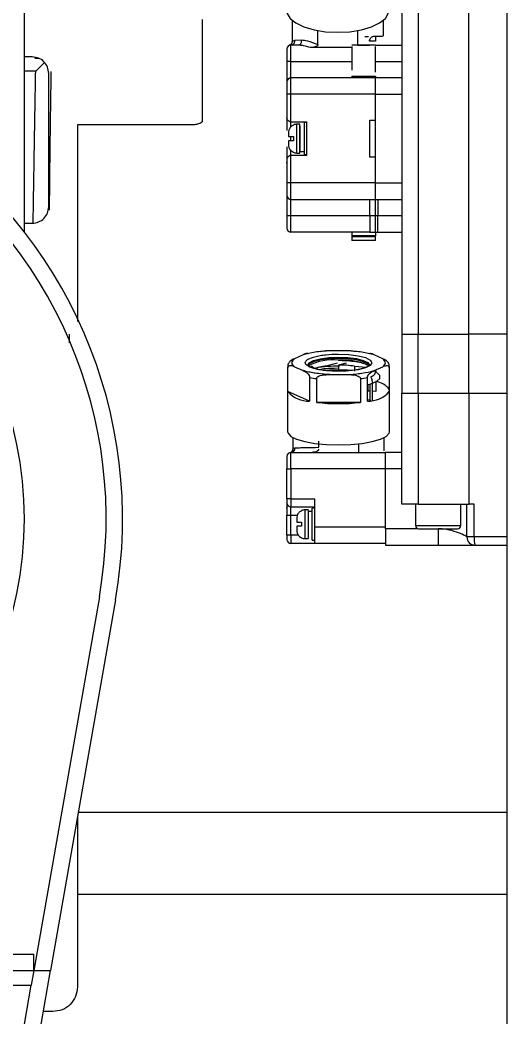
# Model space of a CAD drawing. Header units: millimetres. Extents: x 17243 to 30056, y 9468 to 18529.
# Drawn here: x 25380 to 25439.3, y 13940.6 to 14062.1 of the extents above; entities that cross this region are included whole.
import ezdxf

# ---------------------------------------------------------------- set-up
doc = ezdxf.new("R2010")
doc.units = ezdxf.units.MM
doc.layers.get('0').update_dxf_attribs({"lineweight": 18})

msp = doc.modelspace()

# ---------------------------------------------------------------- linework, layer by layer
at = {"color": 7, "linetype": 'Continuous', "lineweight": 25}
for p, q in [((25439.288, 13651.605), (25439.288, 14460.605)), ((25426.469, 14106.705), (25426.469, 14023.805)), ((25428.469, 14106.705), (25428.469, 14023.805)), ((25434.649, 14023.805), (25434.649, 14106.705)), ((25380.468, 14074.305), (25380.468, 14036.292)), ((25402.169, 14062.105), (25402.169, 14049.644)), ((25413.114, 14062.01), (25413.114, 14059.451)), ((25424.224, 14060.104), (25424.224, 14062.01)), ((25416.248, 14059.069), (25416.248, 14060.761)), ((25421.089, 14060.79), (25421.089, 14059.004)), ((25422.422, 14060.005), (25421.98, 14060.005)), ((25423.269, 14060.005), (25423.269, 14059.505)), ((25412.969, 14057.005), (25412.969, 14059.005)), ((25413.865, 14059.005), (25412.969, 14059.005)), ((25413.439, 14059.576), (25414.261, 14059.633)), ((25414.098, 14058.972), (25413.865, 14059.005)), ((25413.95, 14059.015), (25414.084, 14058.991)), ((25420.369, 14058.693), (25415.35, 14058.693)), ((25423.269, 14059.004), (25420.369, 14059.004)), ((25420.369, 14058.804), (25420.369, 14055.953)), ((25421.089, 14059.004), (25422.538, 14059.004)), ((25423.269, 14059.505), (25423.269, 14059.454)), ((25423.269, 14059.005), (25426.469, 14059.005)), ((25423.269, 14059.004), (25423.269, 14059.004)), ((25423.269, 14055.705), (25423.269, 14058.804)), ((25381.469, 14057.555), (25380.468, 14057.555)), ((25381.783, 14057.4), (25382.237, 14057.4)), ((25412.469, 14058.505), (25412.469, 14057.005)), ((25382.943, 14056.879), (25381.891, 14055.827)), ((25412.469, 14057.005), (25412.469, 14054.505)), ((25412.969, 14057.005), (25412.469, 14057.005)), ((25412.969, 14057.005), (25420.369, 14057.005)), ((25412.969, 14055.005), (25412.969, 14057.005)), ((25423.269, 14057.005), (25426.469, 14057.005)), ((25381.891, 14055.827), (25380.468, 14055.805)), ((25383.469, 14039.305), (25383.469, 14055.555)), ((25423.269, 14055.005), (25412.969, 14055.005)), ((25412.969, 14053.005), (25412.969, 14055.005)), ((25420.369, 14055.205), (25423.269, 14055.205)), ((25420.369, 14055.205), (25420.369, 14055.005)), ((25423.269, 14055.205), (25423.269, 14055.005)), ((25423.269, 14053.005), (25423.269, 14055.005)), ((25426.469, 14055.005), (25423.269, 14055.005)), ((25412.469, 14054.505), (25412.469, 14053.005)), ((25412.969, 14053.005), (25412.469, 14053.005)), ((25412.469, 14053.005), (25412.469, 14050.155)), ((25423.269, 14053.005), (25412.969, 14053.005)), ((25412.969, 14049.655), (25412.969, 14053.005)), ((25423.269, 14042.205), (25423.269, 14053.005)), ((25423.269, 14053.005), (25426.469, 14053.005)), ((25423.269, 14049.855), (25423.269, 14053.005)), ((25412.469, 14050.155), (25412.469, 14048.599)), ((25401.219, 14049.305), (25386.969, 14049.305)), ((25386.969, 14049.305), (25386.969, 14025.354)), ((25412.969, 14049.655), (25414.869, 14049.655)), ((25413.269, 14049.271), (25413.269, 14049.252)), ((25414.069, 14049.355), (25413.669, 14049.355)), ((25414.069, 14045.855), (25414.069, 14049.355)), ((25414.069, 14049.134), (25414.069, 14046.055)), ((25414.869, 14049.555), (25414.569, 14049.555)), ((25414.569, 14049.555), (25414.569, 14045.655)), ((25414.869, 14049.655), (25414.869, 14045.555)), ((25422.569, 14045.355), (25422.569, 14049.855)), ((25422.569, 14049.855), (25423.269, 14049.855)), ((25412.669, 14048.312), (25412.669, 14047.855)), ((25413.269, 14047.855), (25413.269, 14047.355)), ((25412.469, 14046.61), (25412.469, 14045.055)), ((25412.669, 14047.355), (25412.669, 14046.897)), ((25414.869, 14045.555), (25412.969, 14045.555)), ((25412.969, 14042.205), (25412.969, 14045.555)), ((25413.269, 14045.938), (25413.269, 14045.957)), ((25413.669, 14045.855), (25414.069, 14045.855)), ((25414.069, 14046.055), (25414.569, 14046.055)), ((25414.569, 14045.655), (25414.869, 14045.655)), ((25423.269, 14045.355), (25422.569, 14045.355)), ((25423.269, 14042.205), (25423.269, 14045.355)), ((25412.469, 14044.657), (25412.369, 14044.657)), ((25412.469, 14045.055), (25412.469, 14042.205)), ((25412.969, 14042.205), (25412.469, 14042.205)), ((25412.469, 14042.205), (25412.469, 14040.705)), ((25423.269, 14042.205), (25412.969, 14042.205)), ((25412.969, 14040.205), (25412.969, 14042.205)), ((25423.269, 14042.205), (25426.469, 14042.205)), ((25423.269, 14040.205), (25423.269, 14042.205)), ((25412.469, 14040.705), (25412.469, 14038.205)), ((25412.969, 14040.205), (25423.269, 14040.205)), ((25412.969, 14038.205), (25412.969, 14040.205)), ((25422.569, 14038.205), (25422.569, 14040.205)), ((25423.269, 14040.205), (25426.469, 14040.205)), ((25423.269, 14038.205), (25423.269, 14040.205)), ((25423.569, 14040.205), (25423.569, 14038.205)), ((25412.469, 14038.205), (25412.469, 14036.705)), ((25412.969, 14038.205), (25412.469, 14038.205)), ((25422.569, 14038.205), (25412.969, 14038.205)), ((25412.969, 14036.205), (25412.969, 14038.205)), ((25423.569, 14038.205), (25422.569, 14038.205)), ((25422.569, 14038.205), (25422.569, 14036.245)), ((25423.269, 14036.205), (25423.269, 14038.205)), ((25426.469, 14038.205), (25423.269, 14038.205)), ((25423.569, 14036.205), (25423.569, 14038.205)), ((25380.468, 14037.305), (25381.469, 14037.305)), ((25420.369, 14036.205), (25412.969, 14036.205)), ((25420.369, 14036.245), (25422.569, 14036.245)), ((25420.369, 14036.245), (25420.369, 14035.755)), ((25423.269, 14035.755), (25420.369, 14035.755)), ((25420.369, 14035.755), (25420.369, 14035.705)), ((25420.369, 14035.705), (25420.369, 14035.205)), ((25420.369, 14035.705), (25423.269, 14035.705)), ((25422.569, 14036.245), (25422.569, 14036.205)), ((25422.569, 14036.205), (25423.269, 14036.205)), ((25423.269, 14036.205), (25426.469, 14036.205)), ((25423.269, 14036.205), (25423.569, 14036.205)), ((25423.269, 14036.205), (25423.269, 14035.755)), ((25423.269, 14035.705), (25423.269, 14035.755)), ((25423.269, 14035.205), (25423.269, 14035.705)), ((25423.269, 14035.205), (25420.369, 14035.205)), ((25385.969, 14023.805), (25385.969, 14022.754)), ((25426.469, 14023.805), (25428.469, 14023.805)), ((25426.469, 14023.805), (25426.469, 14016.605)), ((25428.469, 14023.805), (25434.649, 14023.805)), ((25428.469, 14016.605), (25428.469, 14023.805)), ((25439.288, 14023.805), (25434.649, 14023.805)), ((25434.649, 14016.605), (25434.649, 14023.805)), ((25414.45, 14021.282), (25413.387, 14020.806)), ((25419.832, 14021.769), (25417.706, 14021.769)), ((25418.723, 14021.368), (25418.769, 14021.368)), ((25424.15, 14020.806), (25423.087, 14021.282)), ((25412.569, 14019.837), (25412.569, 14011.916)), ((25413.387, 14019.833), (25414.45, 14019.357)), ((25415.49, 14019.923), (25415.824, 14019.6)), ((25417.307, 14019.955), (25418.643, 14020.301)), ((25419.681, 14020.276), (25418.769, 14020.04)), ((25418.769, 14020.04), (25418.769, 14019.461)), ((25420.697, 14019.885), (25422.135, 14019.785)), ((25420.697, 14019.885), (25420.697, 14019.306)), ((25422.519, 14020.03), (25422.518, 14020.005)), ((25423.087, 14019.357), (25424.15, 14019.833)), ((25424.969, 14011.916), (25424.969, 14019.837)), ((25412.589, 14016.81), (25412.589, 14019.708)), ((25415.249, 14018.515), (25415.249, 14015.618)), ((25416.108, 14019.692), (25416.108, 14019.548)), ((25417.706, 14018.87), (25419.832, 14018.87)), ((25422.288, 14015.618), (25422.288, 14018.515)), ((25422.647, 14018.618), (25422.681, 14018.585)), ((25423.61, 14018.966), (25423.246, 14019.272)), ((25424.949, 14019.708), (25424.949, 14016.81)), ((25416.108, 14015.489), (25416.108, 14018.387)), ((25421.43, 14018.387), (25421.43, 14015.489)), ((25422.368, 14016.872), (25422.368, 14017.658)), ((25422.606, 14015.76), (25422.606, 14017.725)), ((25422.857, 14017.932), (25422.857, 14017.893)), ((25422.857, 14017.807), (25422.857, 14015.732)), ((25423.306, 14017.998), (25423.306, 14016.807)), ((25415.249, 14015.618), (25412.589, 14016.81)), ((25422.606, 14016.855), (25422.368, 14016.872)), ((25423.306, 14016.807), (25422.857, 14016.838)), ((25426.469, 14003.105), (25426.469, 14016.605)), ((25426.469, 14016.605), (25428.469, 14016.605)), ((25428.469, 14016.605), (25428.469, 14003.105)), ((25428.469, 14016.605), (25434.649, 14016.605)), ((25434.649, 14016.605), (25439.288, 14016.605)), ((25434.669, 14003.105), (25434.669, 14016.605)), ((25421.43, 14015.489), (25416.108, 14015.489)), ((25422.676, 14015.693), (25422.606, 14015.76)), ((25413.214, 14011.203), (25413.214, 14009.872)), ((25416.348, 14010.021), (25416.348, 14010.772)), ((25421.189, 14010.439), (25421.189, 14009.405)), ((25424.324, 14009.605), (25424.324, 14011.203)), ((25412.469, 14008.905), (25412.469, 14007.405)), ((25412.969, 14009.405), (25424.469, 14009.405)), ((25412.969, 14007.405), (25412.969, 14009.405)), ((25415.672, 14009.423), (25415.838, 14009.423)), ((25424.469, 14007.405), (25424.469, 14009.405)), ((25426.469, 14009.405), (25424.469, 14009.405)), ((25412.469, 14003.755), (25412.469, 14007.405)), ((25412.469, 14007.405), (25412.969, 14007.405)), ((25412.969, 14007.405), (25412.969, 14003.755)), ((25424.469, 14007.405), (25412.969, 14007.405)), ((25424.469, 14000.305), (25424.469, 14007.405)), ((25426.469, 14007.405), (25424.469, 14007.405)), ((25424.469, 14000.105), (25424.469, 14007.405)), ((25412.469, 14005.148), (25412.369, 14005.148)), ((25412.469, 14004.964), (25412.369, 14004.964)), ((25412.469, 14004.151), (25412.369, 14004.151)), ((25412.469, 14003.755), (25412.469, 14003.255)), ((25412.969, 14003.755), (25412.469, 14003.755)), ((25412.469, 14003.255), (25412.469, 14001.755)), ((25412.969, 14003.755), (25415.869, 14003.755)), ((25412.969, 14003.755), (25412.969, 14002.755)), ((25412.969, 14002.755), (25415.869, 14002.755)), ((25412.969, 14001.755), (25412.969, 14002.755)), ((25415.869, 14000.305), (25415.869, 14003.755)), ((25428.469, 14003.105), (25426.469, 14003.105)), ((25428.146, 14003.105), (25428.146, 14000.48)), ((25428.469, 14003.105), (25434.669, 14003.105)), ((25433.646, 14000.48), (25433.646, 14003.105)), ((25434.396, 13999.105), (25434.396, 14003.105)), ((25435.288, 14003.105), (25434.669, 14003.105)), ((25435.288, 13999.105), (25435.288, 14003.105)), ((25412.469, 14002.645), (25412.369, 14002.645)), ((25412.469, 13999.305), (25412.469, 14001.755)), ((25412.469, 14001.755), (25412.969, 14001.755)), ((25412.969, 13999.305), (25412.969, 14001.755)), ((25414.269, 14002.321), (25414.269, 14002.302)), ((25415.069, 14002.405), (25414.669, 14002.405)), ((25415.069, 14002.405), (25415.069, 13998.905)), ((25415.569, 14002.205), (25415.069, 14002.205)), ((25415.069, 14002.205), (25415.069, 13999.105)), ((25415.869, 14002.605), (25415.569, 14002.605)), ((25415.569, 13998.705), (25415.569, 14002.605)), ((25415.569, 13999.125), (25415.569, 14002.205)), ((25413.669, 14001.362), (25413.669, 14000.905)), ((25413.669, 14000.405), (25413.669, 13999.947)), ((25414.269, 14000.905), (25414.269, 14000.405)), ((25424.469, 14000.305), (25415.869, 14000.305)), ((25415.869, 13998.305), (25415.869, 14000.305)), ((25412.469, 13999.305), (25412.469, 13998.805)), ((25412.969, 13999.305), (25412.469, 13999.305)), ((25412.969, 13999.305), (25412.969, 13998.305)), ((25424.469, 14000.105), (25424.469, 13998.105)), ((25430.896, 14000.105), (25430.896, 13998.105)), ((25435.288, 13999.105), (25434.396, 13999.105)), ((25415.869, 13998.305), (25412.969, 13998.305)), ((25414.269, 13999.007), (25414.269, 13998.988)), ((25414.669, 13998.905), (25415.069, 13998.905)), ((25415.569, 13998.705), (25415.869, 13998.705)), ((25424.469, 13998.305), (25415.869, 13998.305)), ((25424.469, 13998.105), (25430.896, 13998.105)), ((25389.642, 13991.805), (25381.663, 13946.305)), ((25391.612, 13991.459), (25383.694, 13946.305)), ((25387.078, 13965.605), (25439.288, 13965.605)), ((25386.969, 13964.981), (25386.969, 13944.305)), ((25289.274, 13948.305), (25381.663, 13948.305)), ((25381.663, 13946.305), (25381.663, 13948.305)), ((25289.274, 13946.305), (25381.663, 13946.305)), ((25372.898, 13884.741), (25383.694, 13946.305)), ((25381.663, 13946.305), (25381.35, 13944.518)), ((25381.663, 13946.305), (25383.694, 13946.305)), ((25289.588, 13944.518), (25381.35, 13944.518)), ((25370.928, 13885.086), (25381.35, 13944.518)), ((25383.969, 13941.305), (25382.817, 13941.305))]:
    msp.add_line(p, q, dxfattribs=at)
at = {"color": 8, "linetype": 'Continuous', "lineweight": 25}
for p, q in [((25422.542, 14059.505), (25423.269, 14059.505)), ((25423.269, 14059.454), (25422.547, 14059.454)), ((25412.969, 14049.051), (25412.969, 14049.655)), ((25413.669, 14045.855), (25413.669, 14049.355)), ((25412.969, 14047.349), (25412.969, 14047.855)), ((25412.969, 14045.555), (25412.969, 14046.167)), ((25412.969, 14001.755), (25413.755, 14001.755)), ((25414.669, 14002.405), (25414.669, 13998.905)), ((25428.146, 14000.48), (25430.896, 14000.48)), ((25430.896, 14000.48), (25433.646, 14000.48)), ((25413.904, 13999.305), (25412.969, 13999.305)), ((25428.346, 14000.105), (25424.469, 14000.105)), ((25439.288, 13999.105), (25435.288, 13999.105)), ((25386.969, 13955.605), (25439.288, 13955.605))]:
    msp.add_line(p, q, dxfattribs=at)
at = {"color": 7, "linetype": 'Continuous', "lineweight": 25}
for points in [[(25412.469, 14063.174), (25412.514, 14062.858), (25412.872, 14062.244), (25413.566, 14061.685), (25414.557, 14061.212), (25415.787, 14060.853), (25417.185, 14060.629), (25418.669, 14060.553), (25420.152, 14060.629), (25421.55, 14060.853), (25422.78, 14061.212), (25423.771, 14061.685), (25424.466, 14062.244), (25424.824, 14062.858), (25424.869, 14063.174)], [(25418.769, 14021.368), (25420.02, 14021.316), (25421.149, 14021.168), (25422.045, 14020.936), (25422.62, 14020.643), (25422.819, 14020.319), (25422.62, 14019.996), (25422.045, 14019.703), (25421.149, 14019.471), (25420.02, 14019.323), (25418.769, 14019.271)], [(25418.769, 14019.461), (25417.665, 14019.413), (25417.274, 14019.371)], [(25420.267, 14019.371), (25419.873, 14019.413), (25418.769, 14019.461)], [(25422.288, 14017.638), (25422.698, 14017.754), (25423.414, 14018.059), (25423.787, 14018.402), (25423.787, 14018.759), (25423.61, 14018.966)], [(25422.288, 14015.83), (25422.477, 14015.788), (25422.611, 14015.755)], [(25412.569, 14011.916), (25412.614, 14011.723), (25412.972, 14011.347), (25413.666, 14011.004), (25414.657, 14010.715), (25415.887, 14010.495), (25417.285, 14010.358), (25418.769, 14010.311), (25420.252, 14010.358), (25421.65, 14010.495), (25422.88, 14010.715), (25423.871, 14011.004), (25424.566, 14011.347), (25424.924, 14011.723), (25424.969, 14011.916)]]:
    msp.add_lwpolyline(points, dxfattribs=at)
at = {"color": 8, "linetype": 'Continuous', "lineweight": 25}
for points in [[(25415.019, 14020.041), (25415.189, 14020.319), (25415.71, 14020.591), (25416.53, 14020.808), (25417.569, 14020.949), (25418.726, 14021), (25419.887, 14020.956), (25420.938, 14020.821), (25421.777, 14020.609), (25422.322, 14020.34), (25422.518, 14020.041), (25422.519, 14020.03)], [(25418.769, 14020.838), (25417.61, 14020.791), (25416.565, 14020.653), (25415.735, 14020.438), (25415.202, 14020.168), (25415.019, 14019.868)], [(25422.517, 14019.894), (25422.335, 14020.168), (25421.803, 14020.438), (25420.973, 14020.653), (25419.928, 14020.791), (25418.769, 14020.838)], [(25422.373, 14020.002), (25422.419, 14019.969), (25422.447, 14019.946)]]:
    msp.add_lwpolyline(points, dxfattribs=at)
at = {"color": 7, "linetype": 'Continuous', "lineweight": 25}
msp.add_circle((25335.469, 14001.305), 45, dxfattribs=at)
for centre, radius, start, end in [((25412.969, 14058.505), 0.5, 90, 179.99985), ((25335.469, 14001.305), 57, 350.05357, 189.94643), ((25335.469, 14001.305), 55, 350.05357, 189.94643), ((25412.969, 14054.505), 0.5, 90, 180), ((25413.669, 14048.355), 1, 90, 113.57818), ((25413.669, 14046.855), 1, 246.42182, 270), ((25412.969, 14040.705), 0.5, 180, 270), ((25412.969, 14036.705), 0.5, 180, 270), ((25413.001, 14019.838), 0.432, 180.15023, 197.43638), ((25418.095, 14014.177), 6.504, 84.31648, 117.50915), ((25418.668, 14003.2), 16.693, 89.30788, 99.3846), ((25418.833, 14008.788), 11.252, 80.46941, 90.3295), ((25424.543, 14019.837), 0.426, 342.4761, 17.5239), ((25418.05, 14034.32), 16.051, 259.95173, 263.05071), ((25419.488, 14034.32), 16.051, 276.94929, 280.04827), ((25423.03, 14015.682), 2.366, 35.81792, 83.31376), ((25415.274, 14019.237), 3.62, 222.10229, 269.60549), ((25422.263, 14019.237), 3.62, 270.39451, 317.89771), ((25418.769, 14038.025), 22.692, 263.26618, 276.73382), ((25412.969, 14008.905), 0.5, 90, 180), ((25412.969, 14003.255), 0.5, 180, 270), ((25414.669, 14001.405), 1, 90, 113.57818), ((25428.521, 14000.48), 0.375, 180, 270), ((25433.271, 14000.48), 0.375, 270, 0), ((25435.396, 13999.105), 1, 180, 270), ((25437.671, 13998.857), 2.396, 174.08278, 198.31221), ((25412.969, 13998.805), 0.5, 180, 270), ((25414.669, 13999.905), 1, 246.42182, 270)]:
    msp.add_arc(centre, radius, start, end, dxfattribs=at)
at = {"color": 8, "linetype": 'Continuous', "lineweight": 25}
msp.add_arc((25419.122, 14011.333), 9.324, 72.86434, 92.35291, dxfattribs=at)
at = {"color": 7, "linetype": 'Continuous', "lineweight": 25}
for points, knots in [([(25422.538, 14059.474), (25422.541, 14059.515), (25422.545, 14059.594), (25422.585, 14059.714), (25422.646, 14059.822), (25422.727, 14059.914), (25422.823, 14059.988), (25422.973, 14060.063), (25423.077, 14060.073), (25423.149, 14060.08)], [0, 0, 0, 0, 0.10515142, 0.20452676, 0.30169496, 0.40419194, 0.52049882, 0.65107573, 0.95264947, 0.95264947, 0.95264947, 0.95264947]), ([(25423.149, 14060.08), (25423.461, 14060.083), (25424.087, 14060.091), (25424.173, 14060.1), (25424.216, 14060.105)], [0, 0, 0, 0, 0.5317782, 1.06731, 1.06731, 1.06731, 1.06731]), ([(25413.114, 14059.439), (25413.112, 14059.406), (25413.108, 14059.338), (25413.075, 14059.237), (25413.021, 14059.139), (25412.967, 14059.087), (25412.939, 14059.06)], [0, 0, 0, 0, 0.09890079, 0.2049345, 0.31629799, 0.43049605, 0.43049605, 0.43049605, 0.43049605]), ([(25412.969, 14059.005), (25413.001, 14059.006), (25413.067, 14059.011), (25413.164, 14059.045), (25413.256, 14059.101), (25413.335, 14059.179), (25413.394, 14059.273), (25413.444, 14059.405), (25413.441, 14059.509), (25413.439, 14059.576)], [0, 0, 0, 0, 0.09859292, 0.2036559, 0.31323415, 0.42476926, 0.5354179, 0.64246759, 0.83666612, 0.83666612, 0.83666612, 0.83666612]), ([(25413.865, 14059.005), (25413.893, 14059.007), (25413.952, 14059.011), (25414.04, 14059.048), (25414.123, 14059.11), (25414.194, 14059.197), (25414.245, 14059.302), (25414.272, 14059.416), (25414.279, 14059.528), (25414.267, 14059.599), (25414.261, 14059.633)], [0, 0, 0, 0, 0.09596893, 0.19984682, 0.30975822, 0.42295502, 0.53615184, 0.64606329, 0.74994125, 0.84591025, 0.84591025, 0.84591025, 0.84591025]), ([(25414.261, 14059.633), (25414.494, 14059.604), (25415.045, 14059.536), (25415.808, 14059.24), (25416.248, 14059.069)], [0, 0, 0, 0, 0.8754963, 2.0728777, 2.0728777, 2.0728777, 2.0728777]), ([(25416.248, 14059.069), (25416.247, 14059.05), (25416.244, 14059.013), (25416.205, 14058.938), (25416.088, 14058.837), (25415.795, 14058.721), (25415.528, 14058.704), (25415.35, 14058.693)], [0, 0, 0, 0, 0.0598393, 0.1210414, 0.2629712, 0.524464, 1.0447305, 1.0447305, 1.0447305, 1.0447305]), ([(25381.579, 14037.326), (25381.599, 14038.7), (25381.654, 14042.397), (25381.759, 14048.564), (25381.846, 14053.336), (25381.891, 14055.827)], [0, 0, 0, 0, 4.0760288, 10.9756506, 18.5029835, 18.5029835, 18.5029835, 18.5029835]), ([(25412.969, 14049.655), (25412.937, 14049.656), (25412.872, 14049.66), (25412.778, 14049.69), (25412.689, 14049.736), (25412.581, 14049.825), (25412.488, 14049.968), (25412.475, 14050.092), (25412.469, 14050.155)], [0, 0, 0, 0, 0.07780345, 0.16059284, 0.25069925, 0.34993941, 0.56766451, 0.78401072, 0.78401072, 0.78401072, 0.78401072]), ([(25413.269, 14049.252), (25413.17, 14049.197), (25412.974, 14049.086), (25412.771, 14048.807), (25412.679, 14048.537), (25412.671, 14048.368), (25412.669, 14048.312)], [0, 0, 0, 0, 0.3358622, 0.6716294, 1.010122, 1.1791391, 1.1791391, 1.1791391, 1.1791391]), ([(25412.669, 14047.855), (25412.672, 14047.855), (25412.682, 14047.855), (25412.792, 14047.855), (25413.001, 14047.855), (25413.186, 14047.855), (25413.269, 14047.855)], [0, 0, 0, 0, 0.10245097, 0.28040297, 0.45699798, 0.6, 0.6, 0.6, 0.6]), ([(25413.269, 14047.355), (25413.17, 14047.355), (25412.974, 14047.355), (25412.771, 14047.355), (25412.679, 14047.355), (25412.671, 14047.355), (25412.669, 14047.355)], [0, 0, 0, 0, 0.17090167, 0.34175505, 0.51399517, 0.6, 0.6, 0.6, 0.6]), ([(25412.669, 14046.897), (25412.672, 14046.83), (25412.682, 14046.647), (25412.792, 14046.362), (25413.001, 14046.102), (25413.186, 14046.002), (25413.269, 14045.957)], [0, 0, 0, 0, 0.2013918, 0.5511988, 0.8983383, 1.1794434, 1.1794434, 1.1794434, 1.1794434]), ([(25412.969, 14045.555), (25412.937, 14045.553), (25412.872, 14045.549), (25412.778, 14045.52), (25412.689, 14045.473), (25412.581, 14045.384), (25412.488, 14045.241), (25412.475, 14045.117), (25412.469, 14045.055)], [0, 0, 0, 0, 0.07782503, 0.16063739, 0.2507688, 0.3500365, 0.56782199, 0.78422823, 0.78422823, 0.78422823, 0.78422823]), ([(25415.061, 14021.413), (25415.051, 14021.418), (25414.899, 14021.487), (25414.683, 14021.381), (25414.489, 14021.299), (25414.45, 14021.282)], [0, 0, 0, 0, 0.0347601, 0.52072583, 0.64106554, 0.64106554, 0.64106554, 0.64106554]), ([(25418.769, 14019.271), (25418.261, 14019.285), (25417.481, 14019.307), (25416.54, 14019.436), (25415.894, 14019.571), (25415.367, 14019.737), (25414.876, 14019.98), (25414.622, 14020.313), (25414.861, 14020.647), (25415.34, 14020.891), (25415.858, 14021.059), (25416.499, 14021.196), (25417.434, 14021.328), (25418.215, 14021.352), (25418.723, 14021.368)], [0, 0, 0, 0, 1.0367987, 1.5946713, 2.1645059, 2.7344755, 3.2928257, 4.3303707, 5.3671721, 5.9240396, 6.4935162, 7.0634871, 7.6221976, 8.6607551, 8.6607551, 8.6607551, 8.6607551]), ([(25417.706, 14021.769), (25417.367, 14021.772), (25416.987, 14021.776), (25416.628, 14021.673), (25416.589, 14021.662)], [0, 0, 0, 0, 1.0044132, 1.1261772, 1.1261772, 1.1261772, 1.1261772]), ([(25420.822, 14021.674), (25420.57, 14021.716), (25420.242, 14021.77), (25419.909, 14021.769), (25419.832, 14021.769)], [0, 0, 0, 0, 0.7652013, 0.99686369, 0.99686369, 0.99686369, 0.99686369]), ([(25423.087, 14021.282), (25422.937, 14021.354), (25422.734, 14021.452), (25422.541, 14021.419), (25422.491, 14021.41)], [0, 0, 0, 0, 0.45895498, 0.62287975, 0.62287975, 0.62287975, 0.62287975]), ([(25413.387, 14020.806), (25413.219, 14020.728), (25413.012, 14020.631), (25412.771, 14020.396), (25412.678, 14020.27), (25412.619, 14020.139), (25412.593, 14020.046), (25412.59, 14019.988), (25412.589, 14019.965)], [0, 0, 0, 0, 0.6869219, 0.8437311, 1.0259721, 1.0994749, 1.1736647, 1.2208313, 1.2208313, 1.2208313, 1.2208313]), ([(25412.589, 14019.708), (25412.59, 14019.733), (25412.593, 14019.787), (25412.623, 14019.865), (25412.692, 14019.946), (25412.908, 14020.019), (25413.155, 14019.935), (25413.349, 14019.85), (25413.387, 14019.833)], [0, 0, 0, 0, 0.04314162, 0.09590046, 0.17853104, 0.33982222, 0.85733965, 0.98549252, 0.98549252, 0.98549252, 0.98549252]), ([(25418.592, 14019.293), (25418.408, 14019.293), (25417.852, 14019.293), (25416.971, 14019.38), (25416.061, 14019.541), (25415.415, 14019.741), (25415.045, 14019.97), (25415.031, 14020.009), (25415.024, 14020.028)], [0, 0, 0, 0, 0.3582951, 1.0785864, 1.7949492, 2.5013164, 3.1117104, 3.7069244, 3.7069244, 3.7069244, 3.7069244]), ([(25422.516, 14020.022), (25422.519, 14020.027), (25422.527, 14020.038), (25422.373, 14019.867), (25421.902, 14019.665), (25421.175, 14019.476), (25420.232, 14019.342), (25419.331, 14019.276), (25418.778, 14019.288), (25418.592, 14019.293)], [0, 0, 0, 0, 0.3653211, 0.9697552, 1.6072872, 2.2817415, 2.9865539, 3.7038316, 4.0663973, 4.0663973, 4.0663973, 4.0663973]), ([(25418.769, 14020.616), (25418.961, 14020.614), (25419.523, 14020.607), (25420.424, 14020.537), (25421.366, 14020.38), (25422.026, 14020.194), (25422.375, 14020.011), (25422.411, 14019.973), (25422.413, 14019.971)], [0, 0, 0, 0, 0.4411073, 1.2868118, 2.1306896, 2.9641993, 3.6908175, 3.7397993, 3.7397993, 3.7397993, 3.7397993]), ([(25424.949, 14019.965), (25424.947, 14019.994), (25424.943, 14020.057), (25424.913, 14020.154), (25424.867, 14020.251), (25424.763, 14020.408), (25424.521, 14020.631), (25424.298, 14020.736), (25424.15, 14020.806)], [0, 0, 0, 0, 0.0601438, 0.1288818, 0.2105433, 0.3074348, 0.6126142, 1.2208285, 1.2208285, 1.2208285, 1.2208285]), ([(25424.15, 14019.833), (25424.298, 14019.896), (25424.521, 14019.991), (25424.764, 14019.985), (25424.868, 14019.92), (25424.913, 14019.864), (25424.943, 14019.794), (25424.947, 14019.736), (25424.949, 14019.708)], [0, 0, 0, 0, 0.49158342, 0.73844147, 0.8162736, 0.88190314, 0.93718616, 0.9855944, 0.9855944, 0.9855944, 0.9855944]), ([(25414.45, 14019.357), (25414.619, 14019.278), (25414.826, 14019.182), (25415.067, 14018.947), (25415.16, 14018.821), (25415.219, 14018.689), (25415.245, 14018.597), (25415.248, 14018.538), (25415.249, 14018.515)], [0, 0, 0, 0, 0.6869219, 0.8437311, 1.0259721, 1.0994749, 1.1736647, 1.2208313, 1.2208313, 1.2208313, 1.2208313]), ([(25417.706, 14018.87), (25417.087, 14018.915), (25416.464, 14018.96), (25415.874, 14019.049), (25415.6, 14019.091), (25415.078, 14019.185), (25414.67, 14019.296), (25414.45, 14019.357)], [0, 0, 0, 0, 1.6459792, 1.6595638, 1.7659584, 2.4723986, 3.2982214, 3.2982214, 3.2982214, 3.2982214]), ([(25416.108, 14018.387), (25416.111, 14018.412), (25416.117, 14018.468), (25416.176, 14018.559), (25416.315, 14018.671), (25416.746, 14018.841), (25417.24, 14018.867), (25417.629, 14018.87), (25417.706, 14018.87)], [0, 0, 0, 0, 0.0777462, 0.1728238, 0.3217338, 0.6123993, 1.5450262, 1.7759726, 1.7759726, 1.7759726, 1.7759726]), ([(25416.366, 14019.502), (25416.383, 14019.505), (25416.623, 14019.556), (25417.37, 14019.648), (25418.152, 14019.672), (25418.646, 14019.688)], [0, 0, 0, 0, 0.0602564, 0.881889, 2.2898664, 2.2898664, 2.2898664, 2.2898664]), ([(25419.832, 14018.87), (25420.169, 14018.867), (25420.583, 14018.864), (25421.065, 14018.737), (25421.251, 14018.653), (25421.369, 14018.547), (25421.421, 14018.467), (25421.427, 14018.409), (25421.43, 14018.387)], [0, 0, 0, 0, 0.9993457, 1.2274744, 1.4926017, 1.5995348, 1.7074673, 1.7760861, 1.7760861, 1.7760861, 1.7760861]), ([(25422.288, 14018.515), (25422.29, 14018.545), (25422.294, 14018.607), (25422.325, 14018.704), (25422.37, 14018.801), (25422.474, 14018.959), (25422.716, 14019.182), (25422.939, 14019.287), (25423.087, 14019.357)], [0, 0, 0, 0, 0.0601317, 0.128856, 0.2105011, 0.3073731, 0.6124913, 1.2205836, 1.2205836, 1.2205836, 1.2205836]), ([(25422.681, 14018.585), (25422.816, 14018.656), (25423.089, 14018.799), (25423.267, 14019.035), (25423.296, 14019.236), (25423.192, 14019.351), (25423.158, 14019.388)], [0, 0, 0, 0, 0.3184747, 0.6437341, 0.9689935, 1.1243138, 1.1243138, 1.1243138, 1.1243138]), ([(25422.681, 14018.585), (25422.702, 14018.56), (25422.742, 14018.512), (25422.79, 14018.39), (25422.821, 14018.27), (25422.841, 14018.164), (25422.855, 14018.048), (25422.856, 14017.971), (25422.857, 14017.932)], [0, 0, 0, 0, 0.17773975, 0.34281972, 0.43055592, 0.51534337, 0.60265916, 0.68817808, 0.68817808, 0.68817808, 0.68817808]), ([(25423.246, 14019.428), (25423.263, 14019.397), (25423.298, 14019.331), (25423.303, 14019.259), (25423.306, 14019.221)], [0, 0, 0, 0, 0.1034298, 0.21742072, 0.21742072, 0.21742072, 0.21742072]), ([(25413.448, 14009.942), (25413.611, 14009.951), (25413.917, 14009.969), (25414.847, 14010), (25415.772, 14010.013), (25416.348, 14010.021)], [0, 0, 0, 0, 0.8783185, 1.6404832, 2.90208, 2.90208, 2.90208, 2.90208]), ([(25412.969, 14009.405), (25413.032, 14009.412), (25413.129, 14009.423), (25413.245, 14009.491), (25413.324, 14009.562), (25413.385, 14009.649), (25413.442, 14009.774), (25413.445, 14009.876), (25413.448, 14009.942)], [0, 0, 0, 0, 0.19200107, 0.29611899, 0.40268416, 0.50924934, 0.61336728, 0.80536841, 0.80536841, 0.80536841, 0.80536841]), ([(25413.214, 14009.871), (25413.206, 14009.806), (25413.195, 14009.704), (25413.127, 14009.582), (25413.077, 14009.53), (25413.052, 14009.503)], [0, 0, 0, 0, 0.19685984, 0.30363493, 0.41288967, 0.41288967, 0.41288967, 0.41288967]), ([(25416.348, 14009.788), (25416.347, 14009.77), (25416.344, 14009.733), (25416.312, 14009.66), (25416.213, 14009.557), (25415.953, 14009.433), (25415.711, 14009.416), (25415.551, 14009.405)], [0, 0, 0, 0, 0.0556286, 0.11231518, 0.24119098, 0.48161082, 0.9562365, 0.9562365, 0.9562365, 0.9562365]), ([(25414.269, 14002.302), (25414.17, 14002.247), (25413.974, 14002.136), (25413.771, 14001.857), (25413.679, 14001.587), (25413.671, 14001.418), (25413.669, 14001.362)], [0, 0, 0, 0, 0.3358622, 0.6716294, 1.010122, 1.1791352, 1.1791352, 1.1791352, 1.1791352]), ([(25413.669, 14000.905), (25413.672, 14000.905), (25413.682, 14000.905), (25413.792, 14000.905), (25414.001, 14000.905), (25414.186, 14000.905), (25414.269, 14000.905)], [0, 0, 0, 0, 0.1024513, 0.28040379, 0.45699929, 0.6, 0.6, 0.6, 0.6]), ([(25414.269, 14000.405), (25414.17, 14000.405), (25413.974, 14000.405), (25413.771, 14000.405), (25413.679, 14000.405), (25413.671, 14000.405), (25413.669, 14000.405)], [0, 0, 0, 0, 0.17090167, 0.34175505, 0.51399517, 0.6, 0.6, 0.6, 0.6]), ([(25413.669, 13999.947), (25413.672, 13999.88), (25413.682, 13999.697), (25413.792, 13999.412), (25414.001, 13999.152), (25414.186, 13999.052), (25414.269, 13999.007)], [0, 0, 0, 0, 0.2013918, 0.5511988, 0.8983383, 1.1794434, 1.1794434, 1.1794434, 1.1794434]), ([(25428.521, 14000.105), (25428.553, 14000.105), (25428.602, 14000.105), (25428.898, 14000.105), (25429.205, 14000.105), (25429.583, 14000.105), (25430.136, 14000.105), (25430.896, 14000.105), (25431.656, 14000.105), (25432.209, 14000.105), (25432.587, 14000.105), (25432.894, 14000.105), (25433.19, 14000.105), (25433.239, 14000.105), (25433.271, 14000.105)], [0, 0, 0, 0, 0.568677, 0.8779173, 1.1874998, 1.4967403, 1.806323, 2.375, 2.943677, 3.2529173, 3.5624998, 3.8717403, 4.181323, 4.75, 4.75, 4.75, 4.75]), ([(25434.396, 13999.105), (25434.384, 13999.113), (25434.359, 13999.131), (25434.085, 13999.292), (25433.436, 13999.605), (25432.46, 13999.917), (25431.575, 14000.078), (25431.113, 14000.096), (25430.896, 14000.105)], [0, 0, 0, 0, 0.4280954, 0.9116863, 1.8401283, 2.7685703, 3.2521648, 3.6802566, 3.6802566, 3.6802566, 3.6802566]), ([(25430.896, 13998.105), (25431.255, 13998.105), (25431.97, 13998.105), (25432.957, 13998.105), (25433.796, 13998.105), (25434.654, 13998.105), (25435.299, 13998.105), (25435.365, 13998.105), (25435.396, 13998.105)], [0, 0, 0, 0, 0.6117939, 1.2178312, 1.8122145, 2.3898915, 3.4793629, 4.5, 4.5, 4.5, 4.5]), ([(25435.396, 13998.105), (25436.183, 13998.105), (25437.657, 13998.105), (25438.769, 13998.105), (25439.288, 13998.105)], [0, 0, 0, 0, 2.0771577, 3.8918513, 3.8918513, 3.8918513, 3.8918513])]:
    msp.add_open_spline(points, degree=3, knots=knots, dxfattribs=at)
at = {"color": 8, "linetype": 'Continuous', "lineweight": 25}
for points, knots in [([(25413.152, 14059.448), (25413.139, 14059.448), (25413.028, 14059.451), (25413.246, 14059.517), (25413.439, 14059.576)], [0, 0, 0, 0, 0.04340963, 0.38126644, 0.38126644, 0.38126644, 0.38126644]), ([(25415.35, 14058.693), (25415.06, 14058.78), (25414.603, 14058.916), (25414.233, 14058.957), (25414.098, 14058.972)], [0, 0, 0, 0, 0.8164285, 1.2845658, 1.2845658, 1.2845658, 1.2845658]), ([(25383.734, 14055.79), (25383.702, 14053.419), (25383.635, 14048.53), (25383.568, 14042.902), (25383.538, 14039.621), (25383.531, 14038.908)], [0, 0, 0, 0, 7.1613934, 14.7688975, 16.8840803, 16.8840803, 16.8840803, 16.8840803]), ([(25413.38, 14009.66), (25413.356, 14009.619), (25413.299, 14009.522), (25413.148, 14009.426), (25413.027, 14009.411), (25412.969, 14009.405)], [0, 0, 0, 0, 0.14161025, 0.33113168, 0.51016339, 0.51016339, 0.51016339, 0.51016339]), ([(25413.215, 14009.872), (25413.215, 14009.872), (25413.136, 14009.873), (25413.292, 14009.908), (25413.448, 14009.942)], [0, 0, 0, 0, 0.00186811, 0.24872226, 0.24872226, 0.24872226, 0.24872226])]:
    msp.add_open_spline(points, degree=3, knots=knots, dxfattribs=at)
at = {"color": 7, "linetype": 'Continuous', "lineweight": 25}
for points in [[(25383.469, 14055.555), (25383.439, 14055.817), (25383.379, 14056.341), (25382.916, 14057.002), (25382.255, 14057.464), (25381.731, 14057.524), (25381.469, 14057.555)], [(25402.169, 14049.644), (25402.025, 14049.546), (25401.738, 14049.351), (25401.392, 14049.32), (25401.219, 14049.305)], [(25381.469, 14037.305), (25381.731, 14037.335), (25382.255, 14037.395), (25382.916, 14037.857), (25383.379, 14038.518), (25383.439, 14039.042), (25383.469, 14039.305)], [(25417.706, 14021.769), (25417.083, 14021.724), (25415.839, 14021.633), (25414.913, 14021.399), (25414.45, 14021.282)], [(25423.087, 14021.282), (25422.624, 14021.399), (25421.698, 14021.633), (25420.454, 14021.724), (25419.832, 14021.769)], [(25413.387, 14020.806), (25413.228, 14020.644), (25412.909, 14020.319), (25413.228, 14019.995), (25413.387, 14019.833)], [(25415.824, 14019.6), (25416.019, 14019.674), (25416.41, 14019.821), (25417.008, 14019.91), (25417.307, 14019.955)], [(25424.15, 14019.833), (25424.309, 14019.995), (25424.628, 14020.319), (25424.309, 14020.644), (25424.15, 14020.806)], [(25419.832, 14018.87), (25420.454, 14018.915), (25421.698, 14019.006), (25422.624, 14019.24), (25423.087, 14019.357)], [(25386.969, 13944.305), (25386.924, 13943.911), (25386.833, 13943.125), (25386.14, 13942.134), (25385.148, 13941.44), (25384.362, 13941.35), (25383.969, 13941.305)]]:
    msp.add_open_spline(points, degree=3, dxfattribs=at)

doc.saveas('drawing.dxf')
